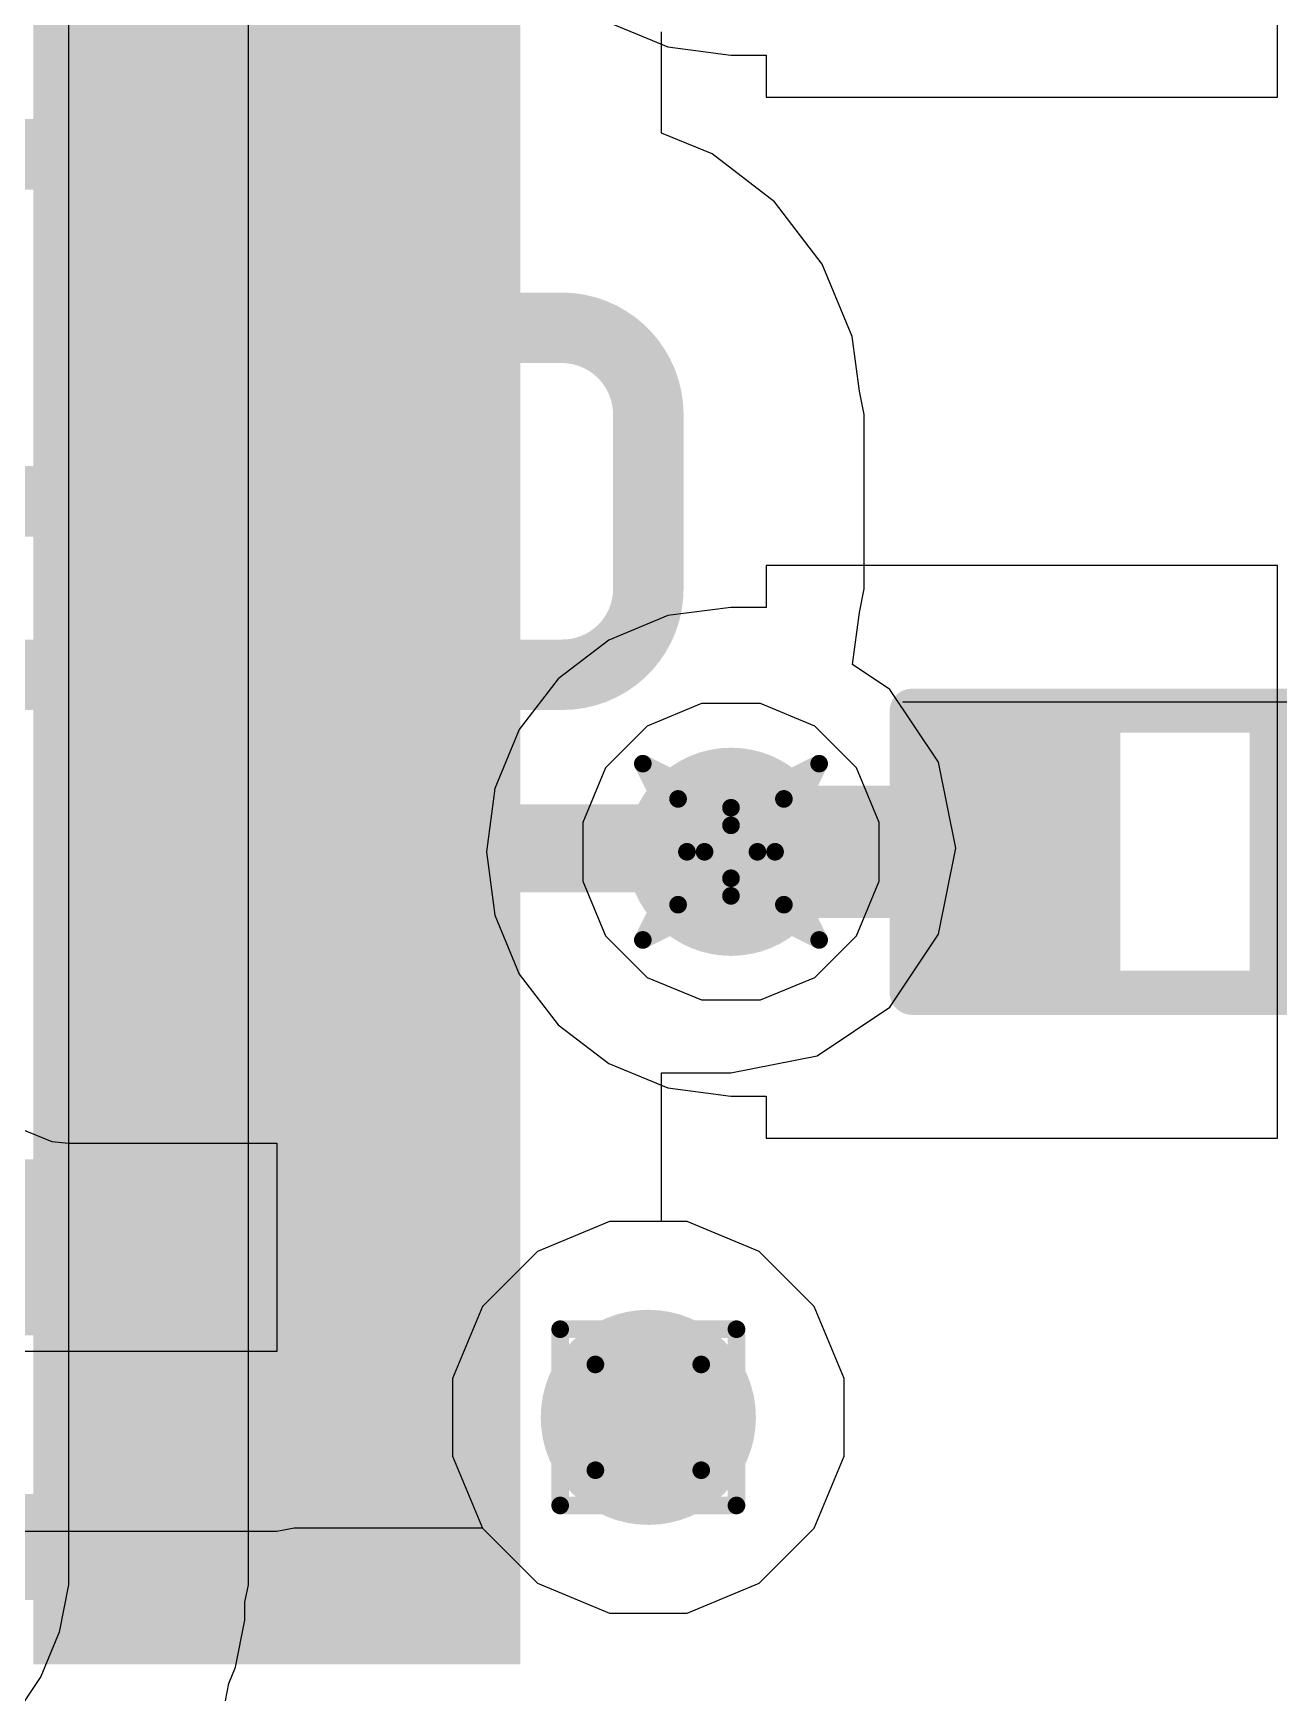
# Model space of a CAD drawing. Header units: inches. Extents: x -2 to 5376, y -4 to 5426.
# Drawn here: x 131.695 to 135.284, y 24.032 to 28.823 of the extents above; entities that cross this region are included whole.
import ezdxf

# ---------------------------------------------------------------- set-up
doc = ezdxf.new("R2010")
doc.units = ezdxf.units.IN
for name, color, linetype in [('Bottom Layer', 5, 'Continuous'), ('Bottom Overlay', 54, 'Continuous'), ('Bottom Paste', 16, 'Continuous'), ('Bottom Solder', 6, 'Continuous'), ('Drill Drawing', 1, 'Continuous'), ('Layer 1', 16, 'Continuous'), ('Layer 2', 76, 'Continuous'), ('Pad Holes', 156, 'Continuous'), ('Top Layer', 1, 'Continuous'), ('Top Overlay', 2, 'Continuous'), ('Top Paste', 8, 'Continuous'), ('Top Solder', 216, 'Continuous'), ('Via Holes', 16, 'Continuous')]:
    doc.layers.add(name, color=color, linetype=linetype)

# ---------------------------------------------------------------- blocks, each defined once
blk = doc.blocks.new('R___0402_B_169')
at = {"layer": 'Bottom Layer'}
for points in [[(-0.2413, 0.3175), (-0.2413, -0.3175), (-0.6985, -0.3175), (-0.6985, 0.3175)], [(0.6985, 0.3175), (0.6985, -0.3175), (0.2413, -0.3175), (0.2413, 0.3175)]]:
    blk.add_hatch(color=5, dxfattribs=at).paths.add_polyline_path(points)
at = {"layer": 'Bottom Paste'}
for points in [[(-0.2413, 0.3175), (-0.2413, -0.3175), (-0.6985, -0.3175), (-0.6985, 0.3175)], [(0.6985, 0.3175), (0.6985, -0.3175), (0.2413, -0.3175), (0.2413, 0.3175)]]:
    blk.add_hatch(color=16, dxfattribs=at).paths.add_polyline_path(points)
at = {"layer": 'Bottom Solder'}
for points in [[(-0.1863, 0.3725), (-0.1863, -0.3725), (-0.7535, -0.3725), (-0.7535, 0.3725)], [(0.7535, 0.3725), (0.7535, -0.3725), (0.1863, -0.3725), (0.1863, 0.3725)]]:
    blk.add_hatch(color=6, dxfattribs=at).paths.add_polyline_path(points)
at = {"layer": 'Bottom Overlay'}
for points in [[(-0.7874, -0.4064, 0.127, 0.127, 0), (-0.7874, 0.4064, 0.127, 0.127, 0)], [(-0.7874, 0.4064, 0.127, 0.127, 0), (0.7874, 0.4064, 0.127, 0.127, 0)], [(-0.8128, 0.4318, 0.00323, 0.00323, 0), (0.8128, 0.4318, 0.00323, 0.00323, 0)], [(0.7874, -0.4064, 0.127, 0.127, 0), (0.7874, 0.4064, 0.127, 0.127, 0)], [(-0.7874, -0.4064, 0.127, 0.127, 0), (0.7874, -0.4064, 0.127, 0.127, 0)]]:
    blk.add_lwpolyline(points, format="xyseb", dxfattribs=at)
for points in [[(-0.8191, 0.4064, 0.0635, 0.0635, 1), (-0.7556, 0.4064, 0.0635, 0.0635, 1)], [(-0.8191, 0.4064, 0.0635, 0.0635, 1), (-0.7556, 0.4064, 0.0635, 0.0635, 1)], [(-0.8136, 0.4318, 0.00161, 0.00161, 1), (-0.812, 0.4318, 0.00161, 0.00161, 1)], [(0.7556, 0.4064, 0.0635, 0.0635, 1), (0.8191, 0.4064, 0.0635, 0.0635, 1)], [(0.7556, 0.4064, 0.0635, 0.0635, 1), (0.8191, 0.4064, 0.0635, 0.0635, 1)], [(0.812, 0.4318, 0.00161, 0.00161, 1), (0.8136, 0.4318, 0.00161, 0.00161, 1)], [(-0.8191, -0.4064, 0.0635, 0.0635, 1), (-0.7556, -0.4064, 0.0635, 0.0635, 1)], [(-0.8191, -0.4064, 0.0635, 0.0635, 1), (-0.7556, -0.4064, 0.0635, 0.0635, 1)], [(0.7556, -0.4064, 0.0635, 0.0635, 1), (0.8191, -0.4064, 0.0635, 0.0635, 1)], [(0.7556, -0.4064, 0.0635, 0.0635, 1), (0.8191, -0.4064, 0.0635, 0.0635, 1)]]:
    blk.add_lwpolyline(points, format="xyseb", close=True, dxfattribs=at)
blk = doc.blocks.new('TYPE_C_31_M_12__255')
at = {"layer": 'Bottom Solder'}
h = blk.add_hatch(color=6, dxfattribs=at)
edge = h.paths.add_edge_path()
edge.add_arc((-2.89, 1.305), 0.1016, 0, 360)
at = {"layer": 'Pad Holes'}
h = blk.add_hatch(color=7, dxfattribs=at)
edge = h.paths.add_edge_path()
edge.add_arc((-2.89, 1.305), 0.31, 0, 360)
at = {"layer": 'Top Layer'}
for points in [[(-3.5, 2.975), (-2.9, 2.975), (-2.9, 1.775), (-3.5, 1.775)], [(-2.7, 2.975), (-2.1, 2.975), (-2.1, 1.775), (-2.7, 1.775)], [(-1.9, 2.975), (-1.6, 2.975), (-1.6, 1.775), (-1.9, 1.775)], [(-1.4, 2.975), (-1.1, 2.975), (-1.1, 1.775), (-1.4, 1.775)], [(-0.9, 2.975), (-0.6, 2.975), (-0.6, 1.775), (-0.9, 1.775)], [(-0.4, 2.975), (-0.1, 2.975), (-0.1, 1.775), (-0.4, 1.775)], [(0.4, 1.775), (0.1, 1.775), (0.1, 2.975), (0.4, 2.975)], [(0.9, 1.775), (0.6, 1.775), (0.6, 2.975), (0.9, 2.975)]]:
    blk.add_hatch(color=1, dxfattribs=at).paths.add_polyline_path(points)
at = {"layer": 'Top Paste'}
for points in [[(-3.5, 2.975), (-2.9, 2.975), (-2.9, 1.775), (-3.5, 1.775)], [(-2.7, 2.975), (-2.1, 2.975), (-2.1, 1.775), (-2.7, 1.775)], [(-1.9, 2.975), (-1.6, 2.975), (-1.6, 1.775), (-1.9, 1.775)], [(-1.4, 2.975), (-1.1, 2.975), (-1.1, 1.775), (-1.4, 1.775)], [(-0.9, 2.975), (-0.6, 2.975), (-0.6, 1.775), (-0.9, 1.775)], [(-0.4, 2.975), (-0.1, 2.975), (-0.1, 1.775), (-0.4, 1.775)], [(0.4, 1.775), (0.1, 1.775), (0.1, 2.975), (0.4, 2.975)], [(0.9, 1.775), (0.6, 1.775), (0.6, 2.975), (0.9, 2.975)]]:
    blk.add_hatch(color=8, dxfattribs=at).paths.add_polyline_path(points)
at = {"layer": 'Top Solder'}
for points in [[(-3.6016, 3.0766), (-2.7984, 3.0766), (-2.7984, 1.6734), (-3.6016, 1.6734)], [(-2.8016, 3.0766), (-1.9984, 3.0766), (-1.9984, 1.6734), (-2.8016, 1.6734)], [(-2.0016, 3.0766), (-1.4984, 3.0766), (-1.4984, 1.6734), (-2.0016, 1.6734)], [(-1.5016, 3.0766), (-0.9984, 3.0766), (-0.9984, 1.6734), (-1.5016, 1.6734)], [(-1.0016, 3.0766), (-0.4984, 3.0766), (-0.4984, 1.6734), (-1.0016, 1.6734)], [(-0.5016, 3.0766), (0.0016, 3.0766), (0.0016, 1.6734), (-0.5016, 1.6734)], [(0.5016, 1.6734), (-0.0016, 1.6734), (-0.0016, 3.0766), (0.5016, 3.0766)], [(1.0016, 1.6734), (0.4984, 1.6734), (0.4984, 3.0766), (1.0016, 3.0766)], [(1.5016, 1.6734), (0.9984, 1.6734), (0.9984, 3.0766), (1.5016, 3.0766)]]:
    blk.add_hatch(color=216, dxfattribs=at).paths.add_polyline_path(points)
h = blk.add_hatch(color=216, dxfattribs=at)
edge = h.paths.add_edge_path()
edge.add_arc((-2.89, 1.305), 0.1016, 0, 360)

msp = doc.modelspace()

# ---------------------------------------------------------------- hatches: boundary and pattern name
at = {"layer": 'Bottom Layer'}
h = msp.add_hatch(color=5, dxfattribs=at)
edge = h.paths.add_edge_path()
edge.add_arc((133.7056, 26.464), 0.3, 0, 360)
at = {"layer": 'Layer 1'}
h = msp.add_hatch(color=16, dxfattribs=at)
edge = h.paths.add_edge_path()
edge.add_arc((133.7056, 26.464), 0.3, 0, 360)
at = {"layer": 'Layer 2'}
h = msp.add_hatch(color=76, dxfattribs=at)
edge = h.paths.add_edge_path()
edge.add_arc((133.7056, 26.464), 0.3, 0, 360)
at = {"layer": 'Top Layer'}
h = msp.add_hatch(color=1, dxfattribs=at)
edge = h.paths.add_edge_path()
edge.add_arc((133.7056, 26.464), 0.3, 0, 360)
at = {"layer": 'Via Holes'}
h = msp.add_hatch(color=7, dxfattribs=at)
edge = h.paths.add_edge_path()
edge.add_arc((133.7056, 26.464), 0.15, 0, 360)

# ---------------------------------------------------------------- linework, layer by layer
at = {"layer": 'Bottom Layer'}
for p, q in [((135.2804, 28.6385), (135.2804, 30.2895)), ((133.3533, 28.8539), (133.5233, 28.7835)), ((133.5233, 28.7835), (133.7056, 28.7595)), ((133.7056, 28.7595), (133.8072, 28.7595)), ((133.8072, 28.7595), (133.8072, 28.6385)), ((133.8072, 28.6385), (135.2804, 28.6385)), ((135.2804, 27.2895), (133.8072, 27.2895)), ((133.8072, 27.2895), (133.8072, 27.1685)), ((135.2804, 25.6385), (135.2804, 27.2895)), ((133.7056, 27.1685), (133.5233, 27.1445)), ((133.8072, 27.1685), (133.7056, 27.1685)), ((133.5233, 27.1445), (133.3533, 27.0741)), ((133.3533, 27.0741), (133.2074, 26.9622)), ((133.2074, 26.9622), (133.0955, 26.8163)), ((133.0955, 26.8163), (133.0251, 26.6463)), ((133.0251, 26.6463), (133.0011, 26.464)), ((133.0011, 26.464), (133.0251, 26.2817)), ((133.0251, 26.2817), (133.0955, 26.1117)), ((133.0955, 26.1117), (133.2074, 25.9658)), ((133.2074, 25.9658), (133.3533, 25.8539)), ((133.3533, 25.8539), (133.5233, 25.7835)), ((133.5233, 25.7835), (133.7056, 25.7595)), ((133.7056, 25.7595), (133.8072, 25.7595)), ((133.8072, 25.7595), (133.8072, 25.6385)), ((133.8072, 25.6385), (135.2804, 25.6385)), ((133.3552, 25.3982), (133.1479, 25.3123)), ((133.5796, 25.3982), (133.3552, 25.3982)), ((133.7869, 25.3123), (133.5796, 25.3982)), ((133.1479, 25.3123), (132.9893, 25.1537)), ((133.9455, 25.1537), (133.7869, 25.3123)), ((132.9893, 25.1537), (132.9034, 24.9464)), ((134.0314, 24.9464), (133.9455, 25.1537)), ((132.9034, 24.9464), (132.9034, 24.722)), ((134.0314, 24.722), (134.0314, 24.9464)), ((132.9034, 24.722), (132.9893, 24.5147)), ((133.9455, 24.5147), (134.0314, 24.722)), ((132.9893, 24.5147), (133.1479, 24.3561)), ((133.7869, 24.3561), (133.9455, 24.5147)), ((133.1479, 24.3561), (133.3552, 24.2702)), ((133.5796, 24.2702), (133.7869, 24.3561)), ((133.3552, 24.2702), (133.5796, 24.2702))]:
    msp.add_line(p, q, dxfattribs=at)
msp.add_lwpolyline([(133.7056, 26.464, 0.381, 0.381, 0), (134.5438, 26.464, 0.381, 0.381, 0)], format="xyseb", dxfattribs=at)
for points in [[(133.6104, 26.464, 0.1905, 0.1905, 1), (133.8009, 26.464, 0.1905, 0.1905, 1)], [(134.4486, 26.464, 0.1905, 0.1905, 1), (134.639, 26.464, 0.1905, 0.1905, 1)]]:
    msp.add_lwpolyline(points, format="xyseb", close=True, dxfattribs=at)
at = {"layer": 'Drill Drawing'}
for points in [[(133.4516, 26.718, 0.0508, 0.0508, 0), (133.7056, 26.591, 0.0508, 0.0508, 0)], [(133.4516, 26.718, 0.0508, 0.0508, 0), (133.5786, 26.464, 0.0508, 0.0508, 0)], [(133.7056, 26.591, 0.0508, 0.0508, 0), (133.9596, 26.718, 0.0508, 0.0508, 0)], [(133.8326, 26.464, 0.0508, 0.0508, 0), (133.9596, 26.718, 0.0508, 0.0508, 0)], [(133.5532, 26.6164, 0.0508, 0.0508, 0), (133.7056, 26.5402, 0.0508, 0.0508, 0)], [(133.5532, 26.6164, 0.0508, 0.0508, 0), (133.6294, 26.464, 0.0508, 0.0508, 0)], [(133.7056, 26.5402, 0.0508, 0.0508, 0), (133.858, 26.6164, 0.0508, 0.0508, 0)], [(133.7818, 26.464, 0.0508, 0.0508, 0), (133.858, 26.6164, 0.0508, 0.0508, 0)], [(133.4516, 26.21, 0.0508, 0.0508, 0), (133.5786, 26.464, 0.0508, 0.0508, 0)], [(133.5532, 26.3116, 0.0508, 0.0508, 0), (133.6294, 26.464, 0.0508, 0.0508, 0)], [(133.7818, 26.464, 0.0508, 0.0508, 0), (133.858, 26.3116, 0.0508, 0.0508, 0)], [(133.8326, 26.464, 0.0508, 0.0508, 0), (133.9596, 26.21, 0.0508, 0.0508, 0)], [(133.5532, 26.3116, 0.0508, 0.0508, 0), (133.7056, 26.3878, 0.0508, 0.0508, 0)], [(133.7056, 26.3878, 0.0508, 0.0508, 0), (133.858, 26.3116, 0.0508, 0.0508, 0)], [(133.4516, 26.21, 0.0508, 0.0508, 0), (133.7056, 26.337, 0.0508, 0.0508, 0)], [(133.7056, 26.337, 0.0508, 0.0508, 0), (133.9596, 26.21, 0.0508, 0.0508, 0)], [(133.2134, 25.0882, 0.0508, 0.0508, 0), (133.7214, 25.0882, 0.0508, 0.0508, 0)], [(133.2134, 24.5802, 0.0508, 0.0508, 0), (133.2134, 25.0882, 0.0508, 0.0508, 0)], [(133.7214, 24.5802, 0.0508, 0.0508, 0), (133.7214, 25.0882, 0.0508, 0.0508, 0)], [(133.315, 24.9866, 0.0508, 0.0508, 0), (133.6198, 24.9866, 0.0508, 0.0508, 0)], [(133.315, 24.6818, 0.0508, 0.0508, 0), (133.315, 24.9866, 0.0508, 0.0508, 0)], [(133.6198, 24.6818, 0.0508, 0.0508, 0), (133.6198, 24.9866, 0.0508, 0.0508, 0)], [(133.315, 24.6818, 0.0508, 0.0508, 0), (133.6198, 24.6818, 0.0508, 0.0508, 0)], [(133.2134, 24.5802, 0.0508, 0.0508, 0), (133.7214, 24.5802, 0.0508, 0.0508, 0)]]:
    msp.add_lwpolyline(points, format="xyseb", dxfattribs=at)
for points in [[(133.4389, 26.718, 0.0254, 0.0254, 1), (133.4643, 26.718, 0.0254, 0.0254, 1)], [(133.4389, 26.718, 0.0254, 0.0254, 1), (133.4643, 26.718, 0.0254, 0.0254, 1)], [(133.9469, 26.718, 0.0254, 0.0254, 1), (133.9723, 26.718, 0.0254, 0.0254, 1)], [(133.9469, 26.718, 0.0254, 0.0254, 1), (133.9723, 26.718, 0.0254, 0.0254, 1)], [(133.5405, 26.6164, 0.0254, 0.0254, 1), (133.5659, 26.6164, 0.0254, 0.0254, 1)], [(133.5405, 26.6164, 0.0254, 0.0254, 1), (133.5659, 26.6164, 0.0254, 0.0254, 1)], [(133.8453, 26.6164, 0.0254, 0.0254, 1), (133.8707, 26.6164, 0.0254, 0.0254, 1)], [(133.8453, 26.6164, 0.0254, 0.0254, 1), (133.8707, 26.6164, 0.0254, 0.0254, 1)], [(133.6929, 26.591, 0.0254, 0.0254, 1), (133.7183, 26.591, 0.0254, 0.0254, 1)], [(133.6929, 26.591, 0.0254, 0.0254, 1), (133.7183, 26.591, 0.0254, 0.0254, 1)], [(133.6929, 26.5402, 0.0254, 0.0254, 1), (133.7183, 26.5402, 0.0254, 0.0254, 1)], [(133.6929, 26.5402, 0.0254, 0.0254, 1), (133.7183, 26.5402, 0.0254, 0.0254, 1)], [(133.5659, 26.464, 0.0254, 0.0254, 1), (133.5913, 26.464, 0.0254, 0.0254, 1)], [(133.5659, 26.464, 0.0254, 0.0254, 1), (133.5913, 26.464, 0.0254, 0.0254, 1)], [(133.6167, 26.464, 0.0254, 0.0254, 1), (133.6421, 26.464, 0.0254, 0.0254, 1)], [(133.6167, 26.464, 0.0254, 0.0254, 1), (133.6421, 26.464, 0.0254, 0.0254, 1)], [(133.7691, 26.464, 0.0254, 0.0254, 1), (133.7945, 26.464, 0.0254, 0.0254, 1)], [(133.7691, 26.464, 0.0254, 0.0254, 1), (133.7945, 26.464, 0.0254, 0.0254, 1)], [(133.8199, 26.464, 0.0254, 0.0254, 1), (133.8453, 26.464, 0.0254, 0.0254, 1)], [(133.8199, 26.464, 0.0254, 0.0254, 1), (133.8453, 26.464, 0.0254, 0.0254, 1)], [(133.6929, 26.3878, 0.0254, 0.0254, 1), (133.7183, 26.3878, 0.0254, 0.0254, 1)], [(133.6929, 26.3878, 0.0254, 0.0254, 1), (133.7183, 26.3878, 0.0254, 0.0254, 1)], [(133.6929, 26.337, 0.0254, 0.0254, 1), (133.7183, 26.337, 0.0254, 0.0254, 1)], [(133.6929, 26.337, 0.0254, 0.0254, 1), (133.7183, 26.337, 0.0254, 0.0254, 1)], [(133.5405, 26.3116, 0.0254, 0.0254, 1), (133.5659, 26.3116, 0.0254, 0.0254, 1)], [(133.5405, 26.3116, 0.0254, 0.0254, 1), (133.5659, 26.3116, 0.0254, 0.0254, 1)], [(133.8453, 26.3116, 0.0254, 0.0254, 1), (133.8707, 26.3116, 0.0254, 0.0254, 1)], [(133.8453, 26.3116, 0.0254, 0.0254, 1), (133.8707, 26.3116, 0.0254, 0.0254, 1)], [(133.4389, 26.21, 0.0254, 0.0254, 1), (133.4643, 26.21, 0.0254, 0.0254, 1)], [(133.4389, 26.21, 0.0254, 0.0254, 1), (133.4643, 26.21, 0.0254, 0.0254, 1)], [(133.9469, 26.21, 0.0254, 0.0254, 1), (133.9723, 26.21, 0.0254, 0.0254, 1)], [(133.9469, 26.21, 0.0254, 0.0254, 1), (133.9723, 26.21, 0.0254, 0.0254, 1)], [(133.2007, 25.0882, 0.0254, 0.0254, 1), (133.2261, 25.0882, 0.0254, 0.0254, 1)], [(133.2007, 25.0882, 0.0254, 0.0254, 1), (133.2261, 25.0882, 0.0254, 0.0254, 1)], [(133.7087, 25.0882, 0.0254, 0.0254, 1), (133.7341, 25.0882, 0.0254, 0.0254, 1)], [(133.7087, 25.0882, 0.0254, 0.0254, 1), (133.7341, 25.0882, 0.0254, 0.0254, 1)], [(133.3023, 24.9866, 0.0254, 0.0254, 1), (133.3277, 24.9866, 0.0254, 0.0254, 1)], [(133.3023, 24.9866, 0.0254, 0.0254, 1), (133.3277, 24.9866, 0.0254, 0.0254, 1)], [(133.6071, 24.9866, 0.0254, 0.0254, 1), (133.6325, 24.9866, 0.0254, 0.0254, 1)], [(133.6071, 24.9866, 0.0254, 0.0254, 1), (133.6325, 24.9866, 0.0254, 0.0254, 1)], [(133.3023, 24.6818, 0.0254, 0.0254, 1), (133.3277, 24.6818, 0.0254, 0.0254, 1)], [(133.3023, 24.6818, 0.0254, 0.0254, 1), (133.3277, 24.6818, 0.0254, 0.0254, 1)], [(133.6071, 24.6818, 0.0254, 0.0254, 1), (133.6325, 24.6818, 0.0254, 0.0254, 1)], [(133.6071, 24.6818, 0.0254, 0.0254, 1), (133.6325, 24.6818, 0.0254, 0.0254, 1)], [(133.2007, 24.5802, 0.0254, 0.0254, 1), (133.2261, 24.5802, 0.0254, 0.0254, 1)], [(133.2007, 24.5802, 0.0254, 0.0254, 1), (133.2261, 24.5802, 0.0254, 0.0254, 1)], [(133.7087, 24.5802, 0.0254, 0.0254, 1), (133.7341, 24.5802, 0.0254, 0.0254, 1)], [(133.7087, 24.5802, 0.0254, 0.0254, 1), (133.7341, 24.5802, 0.0254, 0.0254, 1)]]:
    msp.add_lwpolyline(points, format="xyseb", close=True, dxfattribs=at)
at = {"layer": 'Layer 1'}
for p, q in [((133.6207, 26.891), (133.4637, 26.826)), ((133.7905, 26.891), (133.6207, 26.891)), ((133.9475, 26.826), (133.7905, 26.891)), ((133.4637, 26.826), (133.3436, 26.7059)), ((134.0676, 26.7059), (133.9475, 26.826)), ((133.3436, 26.7059), (133.2786, 26.5489)), ((134.1326, 26.5489), (134.0676, 26.7059)), ((133.2786, 26.5489), (133.2786, 26.3791)), ((134.1326, 26.3791), (134.1326, 26.5489)), ((133.2786, 26.3791), (133.3436, 26.2221)), ((134.0676, 26.2221), (134.1326, 26.3791)), ((133.3436, 26.2221), (133.4637, 26.102)), ((133.9475, 26.102), (134.0676, 26.2221)), ((133.4637, 26.102), (133.6207, 26.037)), ((133.7905, 26.037), (133.9475, 26.102)), ((133.6207, 26.037), (133.7905, 26.037)), ((133.3552, 25.3982), (133.1479, 25.3123)), ((133.5796, 25.3982), (133.3552, 25.3982)), ((133.7869, 25.3123), (133.5796, 25.3982)), ((133.1479, 25.3123), (132.9893, 25.1537)), ((133.9455, 25.1537), (133.7869, 25.3123)), ((132.9893, 25.1537), (132.9034, 24.9464)), ((134.0314, 24.9464), (133.9455, 25.1537)), ((132.9034, 24.9464), (132.9034, 24.722)), ((134.0314, 24.722), (134.0314, 24.9464)), ((132.9034, 24.722), (132.9893, 24.5147)), ((133.9455, 24.5147), (134.0314, 24.722)), ((132.9893, 24.5147), (133.1479, 24.3561)), ((133.7869, 24.3561), (133.9455, 24.5147)), ((133.1479, 24.3561), (133.3552, 24.2702)), ((133.5796, 24.2702), (133.7869, 24.3561)), ((133.3552, 24.2702), (133.5796, 24.2702))]:
    msp.add_line(p, q, dxfattribs=at)
at = {"layer": 'Layer 2'}
for p, q in [((131.7974, 30.916), (131.7974, 24.4204)), ((132.3153, 24.4204), (132.3153, 30.916)), ((133.6207, 26.891), (133.4637, 26.826)), ((133.7905, 26.891), (133.6207, 26.891)), ((133.9475, 26.826), (133.7905, 26.891)), ((133.4637, 26.826), (133.3436, 26.7059)), ((134.0676, 26.7059), (133.9475, 26.826)), ((133.3436, 26.7059), (133.2786, 26.5489)), ((134.1326, 26.5489), (134.0676, 26.7059)), ((133.2786, 26.5489), (133.2786, 26.3791)), ((134.1326, 26.3791), (134.1326, 26.5489)), ((133.2786, 26.3791), (133.3436, 26.2221)), ((134.0676, 26.2221), (134.1326, 26.3791)), ((133.3436, 26.2221), (133.4637, 26.102)), ((133.9475, 26.102), (134.0676, 26.2221)), ((133.4637, 26.102), (133.6207, 26.037)), ((133.7905, 26.037), (133.9475, 26.102)), ((133.6207, 26.037), (133.7905, 26.037)), ((133.3552, 25.3982), (133.1479, 25.3123)), ((133.5796, 25.3982), (133.3552, 25.3982)), ((133.7869, 25.3123), (133.5796, 25.3982)), ((133.1479, 25.3123), (132.9893, 25.1537)), ((133.9455, 25.1537), (133.7869, 25.3123)), ((132.9893, 25.1537), (132.9034, 24.9464)), ((134.0314, 24.9464), (133.9455, 25.1537)), ((132.9034, 24.9464), (132.9034, 24.722)), ((134.0314, 24.722), (134.0314, 24.9464)), ((132.9034, 24.722), (132.9893, 24.5147)), ((133.9455, 24.5147), (134.0314, 24.722)), ((132.9893, 24.5147), (133.1479, 24.3561)), ((133.7869, 24.3561), (133.9455, 24.5147)), ((131.7974, 24.4204), (131.7974, 24.3512)), ((132.3153, 24.3512), (132.3153, 24.4204)), ((131.7974, 24.3512), (131.7704, 24.2153)), ((132.3054, 24.3012), (132.3153, 24.3512)), ((133.1479, 24.3561), (133.3552, 24.2702)), ((133.5796, 24.2702), (133.7869, 24.3561)), ((132.3054, 24.2501), (132.3054, 24.3012)), ((132.2784, 24.1143), (132.3054, 24.2501)), ((133.3552, 24.2702), (133.5796, 24.2702)), ((131.7704, 24.2153), (131.7174, 24.0874)), ((132.2589, 24.0672), (132.2784, 24.1143)), ((131.7174, 24.0874), (131.6405, 23.9723)), ((132.2489, 24.0171), (132.2589, 24.0672))]:
    msp.add_line(p, q, dxfattribs=at)
at = {"layer": 'Top Layer'}
for p, q in [((133.5054, 28.5353), (133.5054, 28.8268)), ((133.6509, 28.4751), (133.5054, 28.5353)), ((133.8305, 28.3373), (133.6509, 28.4751)), ((133.9683, 28.1577), (133.8305, 28.3373)), ((134.0549, 27.9486), (133.9683, 28.1577)), ((134.0756, 27.7915), (134.0549, 27.9486)), ((134.0889, 27.7242), (134.0756, 27.7915)), ((134.0889, 27.2216), (134.0889, 27.7242)), ((134.0755, 27.1539), (134.0889, 27.2216)), ((134.0557, 27.004), (134.0755, 27.1539)), ((134.1634, 26.932), (134.0557, 27.004)), ((134.3038, 26.722), (134.1634, 26.932)), ((134.353, 26.4742), (134.3038, 26.722)), ((134.3038, 26.2264), (134.353, 26.4742)), ((134.1634, 26.0164), (134.3038, 26.2264)), ((133.9534, 25.876), (134.1634, 26.0164)), ((133.7056, 25.8268), (133.9534, 25.876)), ((133.5054, 25.8162), (133.5054, 25.8268)), ((133.5054, 25.8268), (133.7056, 25.8268)), ((133.5054, 25.3982), (133.5054, 25.8162)), ((133.5054, 25.8162), (133.5054, 25.8162)), ((131.6592, 25.6661), (131.7489, 25.629)), ((131.7489, 25.629), (131.7974, 25.6242)), ((131.7974, 25.6242), (132.3974, 25.6242)), ((132.3974, 25.6242), (132.3974, 25.0242)), ((133.5796, 25.3982), (133.5054, 25.3982)), ((133.7869, 25.3123), (133.5796, 25.3982)), ((133.9455, 25.1537), (133.7869, 25.3123)), ((134.0314, 24.9464), (133.9455, 25.1537)), ((132.3974, 25.0242), (129.9288, 25.0242)), ((134.0314, 24.722), (134.0314, 24.9464)), ((133.9455, 24.5147), (134.0314, 24.722)), ((129.9289, 24.5063), (132.3974, 24.5063)), ((132.3974, 24.5063), (132.4474, 24.5162)), ((132.4474, 24.5162), (132.9887, 24.5162)), ((132.9887, 24.5162), (132.9893, 24.5147)), ((132.9893, 24.5147), (133.1479, 24.3561)), ((133.7869, 24.3561), (133.9455, 24.5147)), ((133.1479, 24.3561), (133.3552, 24.2702)), ((133.5796, 24.2702), (133.7869, 24.3561)), ((133.3552, 24.2702), (133.5796, 24.2702))]:
    msp.add_line(p, q, dxfattribs=at)
for points in [[(131.5901, 28.4742, 0.2032, 0.2032, 0), (132.3974, 28.4742, 0.2032, 0.2032, 0)], [(132.3974, 27.9742, 0.2032, 0.2032, 0), (133.2174, 27.9742, 0.2032, 0.2032, 0)], [(133.2174, 27.9742, 0.2032, 0.2032, -0.414214), (133.4674, 27.7242, 0.2032, 0.2032, 0)], [(133.4674, 27.2216, 0.2032, 0.2032, 0), (133.4674, 27.7242, 0.2032, 0.2032, 0)], [(131.5934, 27.4742, 0.2032, 0.2032, 0), (132.3974, 27.4742, 0.2032, 0.2032, 0)], [(133.4674, 27.2216, 0.2032, 0.2032, -0.414214), (133.22, 26.9742, 0.2032, 0.2032, 0)], [(129.7038, 26.9742, 0.2032, 0.2032, 0), (133.22, 26.9742, 0.2032, 0.2032, 0)], [(132.3974, 26.4742, 0.254, 0.254, 0), (133.7056, 26.4742, 0.254, 0.254, 0)], [(131.1148, 25.3242, 0.508, 0.508, 0), (132.3974, 25.3242, 0.508, 0.508, 0)], [(132.3212, 25.4004, 0.2032, 0.2032, 0), (132.3974, 25.3242, 0.2032, 0.2032, 0)], [(132.3338, 24.4606, 0.2286, 0.2286, 0), (132.3974, 24.5242, 0.2286, 0.2286, 0)], [(130.1138, 24.4606, 0.3048, 0.3048, 0), (132.3338, 24.4606, 0.3048, 0.3048, 0)]]:
    msp.add_lwpolyline(points, format="xyseb", dxfattribs=at)
for points in [[(132.3466, 28.4742, 0.1016, 0.1016, 1), (132.4482, 28.4742, 0.1016, 0.1016, 1)], [(132.3466, 27.9742, 0.1016, 0.1016, 1), (132.4482, 27.9742, 0.1016, 0.1016, 1)], [(133.1666, 27.9742, 0.1016, 0.1016, 1), (133.2682, 27.9742, 0.1016, 0.1016, 1)], [(133.1666, 27.9742, 0.1016, 0.1016, 1), (133.2682, 27.9742, 0.1016, 0.1016, 1)], [(133.4166, 27.7242, 0.1016, 0.1016, 1), (133.5182, 27.7242, 0.1016, 0.1016, 1)], [(133.4166, 27.7242, 0.1016, 0.1016, 1), (133.5182, 27.7242, 0.1016, 0.1016, 1)], [(132.3466, 27.4742, 0.1016, 0.1016, 1), (132.4482, 27.4742, 0.1016, 0.1016, 1)], [(133.4166, 27.2216, 0.1016, 0.1016, 1), (133.5182, 27.2216, 0.1016, 0.1016, 1)], [(133.4166, 27.2216, 0.1016, 0.1016, 1), (133.5182, 27.2216, 0.1016, 0.1016, 1)], [(133.1692, 26.9742, 0.1016, 0.1016, 1), (133.2708, 26.9742, 0.1016, 0.1016, 1)], [(133.1692, 26.9742, 0.1016, 0.1016, 1), (133.2708, 26.9742, 0.1016, 0.1016, 1)], [(132.3339, 26.4742, 0.127, 0.127, 1), (132.4609, 26.4742, 0.127, 0.127, 1)], [(133.6421, 26.4742, 0.127, 0.127, 1), (133.7691, 26.4742, 0.127, 0.127, 1)], [(132.2704, 25.3242, 0.254, 0.254, 1), (132.5244, 25.3242, 0.254, 0.254, 1)], [(132.2704, 25.4004, 0.1016, 0.1016, 1), (132.372, 25.4004, 0.1016, 0.1016, 1)], [(132.3466, 25.3242, 0.1016, 0.1016, 1), (132.4482, 25.3242, 0.1016, 0.1016, 1)], [(132.3403, 24.5242, 0.1143, 0.1143, 1), (132.4546, 24.5242, 0.1143, 0.1143, 1)], [(132.2576, 24.4606, 0.1524, 0.1524, 1), (132.41, 24.4606, 0.1524, 0.1524, 1)], [(132.2767, 24.4606, 0.1143, 0.1143, 1), (132.391, 24.4606, 0.1143, 0.1143, 1)]]:
    msp.add_lwpolyline(points, format="xyseb", close=True, dxfattribs=at)
at = {"layer": 'Top Overlay'}
msp.add_lwpolyline([(132.3974, 27.9742, 0.127, 0.127, 0), (132.3974, 27.9742, 0.127, 0.127, 0)], format="xyseb", dxfattribs=at)
msp.add_lwpolyline([(132.3657, 27.9742, 0.0635, 0.0635, 1), (132.4292, 27.9742, 0.0635, 0.0635, 1)], format="xyseb", close=True, dxfattribs=at)
msp.add_lwpolyline([(132.3657, 27.9742, 0.0635, 0.0635, 1), (132.4292, 27.9742, 0.0635, 0.0635, 1)], format="xyseb", close=True, dxfattribs=at)

# ---------------------------------------------------------------- block references
at = {"rotation": 90}
msp.add_blockref('TYPE_C_31_M_12__255', (134.7724, 27.7242), dxfattribs=at)
msp.add_blockref('R___0402_B_169', (135.0137, 26.464))

doc.saveas('drawing.dxf')
